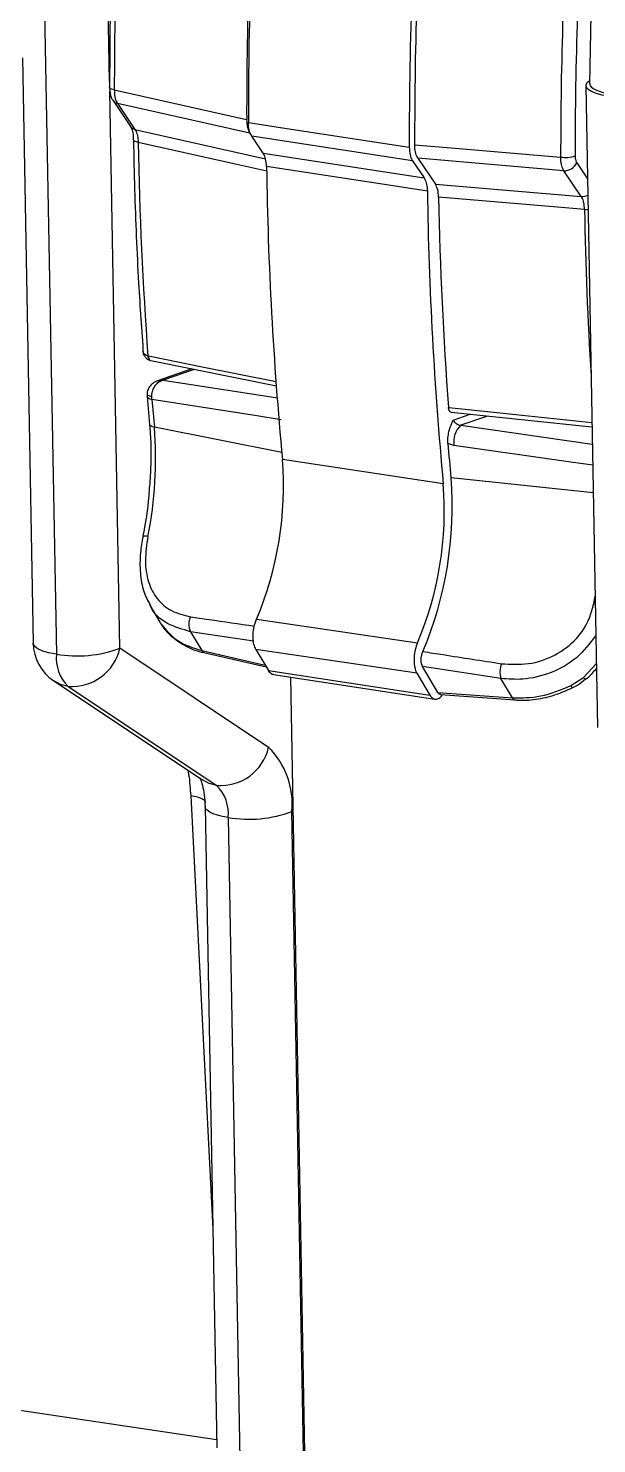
# Model space of a CAD drawing. Header units: millimetres. Extents: x 12 to 854, y 4 to 555.
# Drawn here: x 718.69 to 731.61, y 401.74 to 433.95 of the extents above; entities that cross this region are included whole.
import ezdxf

# ---------------------------------------------------------------- set-up
doc = ezdxf.new("R2010")
doc.units = ezdxf.units.MM

msp = doc.modelspace()

# ---------------------------------------------------------------- linework, layer by layer
at = {"color": 7, "linetype": 'Continuous', "lineweight": 25}
for p, q in [((731.611, 441.698), (731.449, 432.691)), ((719.058, 434.331), (719.325, 419.707)), ((718.553, 433.281), (718.796, 419.961)), ((731.361, 432.649), (731.627, 418.043)), ((720.614, 432.308), (721.008, 431.723)), ((723.725, 431.566), (720.716, 432.24)), ((720.716, 432.24), (721.11, 431.655)), ((721.011, 431.719), (721.008, 431.723)), ((721.076, 431.414), (721.076, 431.416)), ((723.725, 431.566), (723.756, 431.52)), ((727.422, 430.941), (723.765, 431.5)), ((724.028, 431.109), (723.765, 431.5)), ((724.028, 431.109), (727.685, 430.549)), ((727.422, 430.941), (727.685, 430.549)), ((730.864, 430.712), (727.545, 430.995)), ((727.545, 430.995), (727.941, 430.407)), ((731.258, 430.127), (730.864, 430.712)), ((727.941, 430.407), (731.258, 430.127)), ((721.407, 426.499), (721.412, 426.498)), ((721.475, 426.39), (724.328, 425.816)), ((722.406, 426.203), (721.625, 425.932)), ((721.385, 425.623), (721.387, 425.567)), ((721.386, 425.574), (721.444, 424.94)), ((721.495, 425.504), (721.492, 425.578)), ((728.299, 425.215), (731.502, 424.882)), ((724.451, 424.301), (721.553, 424.874)), ((728.364, 424.459), (728.226, 424.502)), ((728.121, 423.586), (724.464, 424.141)), ((731.53, 423.38), (728.297, 423.722)), ((721.452, 420.821), (721.679, 420.435)), ((721.683, 420.437), (721.702, 420.399)), ((722.377, 420.22), (722.632, 419.789)), ((724.15, 417.588), (720.77, 419.843)), ((727.522, 419.276), (723.862, 419.814)), ((723.862, 419.814), (724.145, 419.334)), ((722.68, 419.745), (724.096, 419.417)), ((724.145, 419.334), (727.817, 418.776)), ((724.258, 419.245), (727.93, 418.687)), ((724.644, 419.186), (724.966, 401.535)), ((727.522, 419.276), (727.817, 418.776)), ((727.996, 418.838), (727.65, 419.425)), ((729.431, 419.154), (727.65, 419.425)), ((729.692, 418.712), (729.431, 419.154)), ((731.02, 418.993), (731.311, 419.178)), ((719.266, 419.1), (722.646, 416.845)), ((719.589, 418.976), (722.969, 416.721)), ((727.996, 418.838), (729.692, 418.712)), ((728.058, 418.793), (729.757, 418.667)), ((722.704, 416.244), (722.97, 401.641)), ((723.233, 415.99), (723.499, 401.388)), ((724.945, 401.524), (724.679, 416.126))]:
    msp.add_line(p, q, dxfattribs=at)
at = {"color": 8, "linetype": 'Continuous', "lineweight": 25}
for p, q in [((720.535, 432.745), (720.504, 434.431)), ((720.77, 419.843), (720.539, 432.525)), ((721.11, 431.655), (724.079, 430.987)), ((731.155, 430.894), (731.4, 430.532)), ((722.458, 426.192), (721.755, 425.948)), ((721.755, 425.948), (724.35, 425.541)), ((728.345, 425.035), (728.733, 425.17)), ((729.124, 425.129), (728.519, 424.919)), ((728.519, 424.919), (731.51, 424.492)), ((731.541, 420.859), (731.573, 421.027)), ((731.541, 420.859), (731.576, 420.853)), ((723.807, 420.004), (722.377, 420.22)), ((722.632, 419.789), (724.074, 419.455)), ((731.311, 419.178), (731.601, 419.487)), ((722.379, 416.484), (722.879, 406.623)), ((703.488, 404.744), (722.967, 401.833))]:
    msp.add_line(p, q, dxfattribs=at)
at = {"color": 8, "linetype": 'Continuous', "lineweight": 25, "flags": 128}
for points in [[(720.642, 432.551), (720.606, 432.559), (720.577, 432.568), (720.554, 432.579), (720.54, 432.591), (720.534, 432.603), (720.534, 432.605)], [(721.184, 431.358), (721.149, 431.367), (721.119, 431.377), (721.097, 431.388), (721.082, 431.401), (721.076, 431.414), (721.076, 431.414)], [(724.107, 430.703), (723.363, 430.87), (721.184, 431.358)], [(731.412, 429.825), (731.377, 429.826), (731.332, 429.83)], [(721.412, 426.498), (721.494, 426.481), (722.605, 426.258), (724.32, 425.913)], [(721.412, 426.498), (721.416, 426.471), (721.422, 426.447), (721.431, 426.426), (721.443, 426.409), (721.457, 426.397), (721.472, 426.391), (721.475, 426.39)], [(721.385, 425.623), (721.385, 425.621), (721.391, 425.612), (721.405, 425.602), (721.427, 425.593), (721.457, 425.585), (721.492, 425.578)], [(721.495, 425.504), (721.459, 425.513), (721.43, 425.525), (721.407, 425.54), (721.393, 425.556), (721.386, 425.574), (721.386, 425.574)], [(728.239, 425.322), (728.545, 425.29), (729.769, 425.163), (731.501, 424.983)], [(731.518, 424.008), (731.02, 424.079), (728.364, 424.459)], [(719.325, 419.707), (719.156, 419.739), (719.014, 419.78), (718.905, 419.829), (718.832, 419.884), (718.798, 419.942), (718.796, 419.961)], [(719.589, 418.976), (719.415, 419.022), (719.266, 419.1)], [(722.969, 416.721), (722.795, 416.767), (722.646, 416.845)], [(723.233, 415.99), (723.103, 416.014), (722.987, 416.042), (722.889, 416.076), (722.81, 416.114), (722.752, 416.155), (722.716, 416.199), (722.704, 416.242)]]:
    msp.add_lwpolyline(points, dxfattribs=at)
at = {"color": 7, "linetype": 'Continuous', "lineweight": 25, "flags": 128}
for points in [[(720.642, 432.551), (721.283, 432.407), (723.651, 431.876)], [(723.69, 431.812), (724.568, 431.677), (727.347, 431.252)], [(727.471, 431.305), (728.389, 431.227), (730.79, 431.023)], [(727.76, 430.25), (726.882, 430.384), (724.103, 430.809)], [(731.332, 429.83), (730.626, 429.89), (728.015, 430.112)], [(721.458, 426.394), (721.458, 426.394), (721.474, 426.392)], [(724.436, 425.044), (723.883, 425.13), (721.495, 425.504)], [(723.875, 420.502), (724.753, 420.373), (727.535, 419.965)]]:
    msp.add_lwpolyline(points, dxfattribs=at)
at = {"color": 7, "linetype": 'Continuous', "lineweight": 25}
for centre, radius, start, end in [((814.583, 432.654), 93.941, 178.11727, 180.06292), ((818.191, 432.11), 94.54, 178.04524, 180.14176), ((818.542, 431.996), 94.852, 177.91845, 180.11122), ((822.233, 431.444), 94.886, 177.91436, 180.11574), ((822.011, 431.539), 94.541, 178.04519, 180.14182), ((824.762, 431.133), 93.972, 178.11356, 180.06698), ((824.609, 431.159), 93.49, 178.11356, 180.06698), ((805.192, 432.776), 84.02, 180.96685, 184.28466), ((808.018, 432.016), 83.924, 180.82364, 185.38389), ((730.896, 431.741), 0.726, 261.6234, 287.8478), ((730.874, 431.019), 0.308, 268.1656, 336.0796), ((811.701, 431.463), 83.95, 180.82819, 185.38388), ((812.466, 431.653), 84.465, 181.04564, 184.29889), ((798.744, 432.227), 77.541, 184.97429, 185.44182), ((712.501, 424.167), 9.08, 348.7008, 4.4664), ((728.9, 424.534), 0.542, 134.7738, 187.9456), ((806.139, 431.134), 78.195, 184.86585, 185.43964), ((716.673, 423.536), 7.815, 337.1597, 4.4419), ((719.846, 423.062), 8.477, 337.1385, 4.4635), ((720.366, 422.984), 7.779, 337.1634, 4.4405), ((722.705, 420.393), 0.371, 153.1527, 207.778), ((719.854, 419.98), 1.058, 181.044, 236.294), ((719.793, 422.481), 2.813, 260.4111, 290.3231), ((719.677, 420.095), 1.122, 265.5132, 347.0452), ((720.234, 419.622), 0.913, 174.6712, 225.0707), ((729.912, 419.304), 0.504, 158.0384, 197.3226), ((731.188, 419.063), 0.182, 202.6727, 222.5132), ((723.057, 417.84), 1.122, 265.5132, 347.0452), ((722.861, 416.296), 1.826, 354.6712, 45.0707), ((722.324, 416.075), 0.913, 354.6712, 45.0707), ((723.702, 418.764), 2.813, 260.4111, 290.3231)]:
    msp.add_arc(centre, radius, start, end, dxfattribs=at)
at = {"color": 8, "linetype": 'Continuous', "lineweight": 25}
for centre, radius, start, end in [((720.751, 432.403), 0.167, 214.8454, 257.7988), ((721.146, 431.818), 0.168, 216.3332, 257.7637), ((731.272, 430.415), 0.288, 267.3134, 297.7899), ((816.316, 431.287), 84.996, 180.98214, 183.531), ((721.508, 426.483), 0.102, 170.8827, 240.8142), ((721.337, 422.15), 0.247, 74.1691, 100.7098), ((722.701, 419.818), 0.0752, 202.9863, 254.2872), ((731.391, 419.231), 0.0958, 213.6948, 253.2335), ((729.767, 418.751), 0.085, 207.2531, 263.1887)]:
    msp.add_arc(centre, radius, start, end, dxfattribs=at)
at = {"color": 7, "linetype": 'Continuous', "lineweight": 25}
for centre, start_param in [((732.419, 432.651), 2.72754), ((732.508, 432.69), 3.136912)]:
    msp.add_ellipse(centre, major_axis=(1.058, 0), ratio=0.258898, start_param=start_param, end_param=4.188488, dxfattribs=at)
for points, knots in [([(720.584, 435.787), (720.573, 435.396), (720.541, 434.33), (720.537, 433.274), (720.534, 432.605)], [0, 0, 0, 0, 0.3665, 1, 1, 1, 1]), ([(720.535, 432.649), (720.535, 432.609), (720.535, 432.499), (720.56, 432.379), (720.61, 432.319), (720.618, 432.31)], [0, 0, 0, 0, 0.32776, 0.896564, 1, 1, 1, 1]), ([(720.642, 432.551), (720.644, 432.497), (720.649, 432.39), (720.683, 432.291), (720.71, 432.25), (720.716, 432.24)], [0, 0, 0, 0, 0.431925, 0.86383, 1, 1, 1, 1]), ([(721.01, 431.719), (721.012, 431.717), (721.018, 431.709), (721.05, 431.636), (721.072, 431.53), (721.073, 431.446), (721.073, 431.414)], [0, 0, 0, 0, 0.085845, 0.430796, 0.786643, 1, 1, 1, 1]), ([(723.651, 431.876), (723.655, 431.814), (723.662, 431.699), (723.699, 431.606), (723.722, 431.571), (723.725, 431.566)], [0, 0, 0, 0, 0.499429, 0.93198, 1, 1, 1, 1]), ([(723.765, 431.5), (723.746, 431.535), (723.71, 431.604), (723.692, 431.723), (723.691, 431.794), (723.69, 431.812)], [0, 0, 0, 0, 0.431521, 0.863042, 1, 1, 1, 1]), ([(721.076, 431.416), (721.084, 431.038), (721.108, 429.941), (721.177, 428.31), (721.263, 427.075), (721.301, 426.539)], [0, 0, 0, 0, 0.229309, 0.66504, 1, 1, 1, 1]), ([(721.11, 431.655), (721.128, 431.62), (721.163, 431.552), (721.181, 431.438), (721.184, 431.371), (721.184, 431.358)], [0, 0, 0, 0, 0.446345, 0.892523, 1, 1, 1, 1]), ([(724.103, 430.809), (724.098, 430.869), (724.09, 430.982), (724.053, 431.071), (724.031, 431.105), (724.028, 431.109)], [0, 0, 0, 0, 0.49957, 0.945882, 1, 1, 1, 1]), ([(727.347, 431.252), (727.351, 431.19), (727.358, 431.074), (727.396, 430.981), (727.418, 430.945), (727.422, 430.941)], [0, 0, 0, 0, 0.499437, 0.931509, 1, 1, 1, 1]), ([(727.545, 430.995), (727.527, 431.029), (727.49, 431.098), (727.472, 431.217), (727.471, 431.288), (727.471, 431.305)], [0, 0, 0, 0, 0.432022, 0.864055, 1, 1, 1, 1]), ([(730.864, 430.712), (730.846, 430.746), (730.811, 430.815), (730.793, 430.934), (730.79, 431.006), (730.79, 431.023)], [0, 0, 0, 0, 0.431871, 0.863724, 1, 1, 1, 1]), ([(731.118, 431.05), (731.12, 431.023), (731.122, 430.97), (731.139, 430.92), (731.152, 430.9), (731.155, 430.894)], [0, 0, 0, 0, 0.430608, 0.861227, 1, 1, 1, 1]), ([(727.685, 430.549), (727.704, 430.514), (727.74, 430.445), (727.757, 430.33), (727.759, 430.263), (727.76, 430.25)], [0, 0, 0, 0, 0.446026, 0.892052, 1, 1, 1, 1]), ([(728.015, 430.112), (728.011, 430.171), (728.002, 430.291), (727.961, 430.368), (727.941, 430.407)], [0, 0, 0, 0, 0.49999, 1, 1, 1, 1]), ([(731.332, 429.83), (731.329, 429.883), (731.323, 429.988), (731.288, 430.081), (731.263, 430.119), (731.258, 430.127)], [0, 0, 0, 0, 0.446614, 0.893078, 1, 1, 1, 1]), ([(721.3, 426.6), (721.3, 426.585), (721.301, 426.543), (721.333, 426.48), (721.387, 426.421), (721.435, 426.404), (721.458, 426.395)], [0, 0, 0, 0, 0.164621, 0.455606, 0.739132, 1, 1, 1, 1]), ([(721.63, 425.933), (721.63, 425.933), (721.587, 425.926), (721.514, 425.878), (721.432, 425.79), (721.389, 425.699), (721.39, 425.642), (721.39, 425.623)], [0, 0, 0, 0, 0.002018, 0.31266, 0.592627, 0.86575, 1, 1, 1, 1]), ([(721.492, 425.578), (721.496, 425.615), (721.503, 425.689), (721.549, 425.793), (721.614, 425.879), (721.686, 425.929), (721.734, 425.945), (721.754, 425.948), (721.755, 425.948)], [0, 0, 0, 0, 0.210458, 0.420831, 0.633625, 0.851519, 0.995893, 1, 1, 1, 1]), ([(728.299, 425.216), (728.298, 425.216), (728.287, 425.214), (728.269, 425.229), (728.249, 425.261), (728.241, 425.296), (728.239, 425.318), (728.239, 425.322)], [0, 0, 0, 0, 0.0509524, 0.3453256, 0.6390452, 0.9317868, 1, 1, 1, 1]), ([(721.442, 424.96), (721.451, 424.847), (721.475, 424.52), (721.48, 424.026), (721.449, 423.641), (721.437, 423.486)], [0, 0, 0, 0, 0.238808, 0.694474, 1, 1, 1, 1]), ([(728.226, 424.502), (728.225, 424.546), (728.223, 424.635), (728.253, 424.801), (728.299, 424.932), (728.335, 425.013), (728.345, 425.034), (728.345, 425.035)], [0, 0, 0, 0, 0.241873, 0.482805, 0.860748, 0.996299, 1, 1, 1, 1]), ([(728.345, 425.035), (728.353, 425.021), (728.37, 424.991), (728.414, 424.955), (728.466, 424.928), (728.502, 424.922), (728.519, 424.919)], [0, 0, 0, 0, 0.267399, 0.551853, 0.787067, 1, 1, 1, 1]), ([(721.437, 423.486), (721.432, 423.41), (721.414, 423.115), (721.358, 422.747), (721.304, 422.461), (721.291, 422.392)], [0, 0, 0, 0, 0.20928, 0.809682, 1, 1, 1, 1]), ([(721.295, 422.392), (721.272, 422.267), (721.221, 421.983), (721.222, 421.554), (721.289, 421.144), (721.405, 420.925), (721.458, 420.824)], [0, 0, 0, 0, 0.218079, 0.495561, 0.767986, 1, 1, 1, 1]), ([(721.404, 422.388), (721.378, 422.204), (721.324, 421.837), (721.398, 421.34), (721.603, 420.948), (721.927, 420.67), (722.225, 420.597), (722.374, 420.561)], [0, 0, 0, 0, 0.199551, 0.399542, 0.592465, 0.795635, 1, 1, 1, 1]), ([(729.445, 419.492), (729.647, 419.479), (730.053, 419.453), (730.668, 419.655), (731.159, 420.026), (731.439, 420.46), (731.513, 420.749), (731.541, 420.859)], [0, 0, 0, 0, 0.230377, 0.461172, 0.679992, 0.878579, 1, 1, 1, 1]), ([(723.862, 419.814), (723.845, 419.851), (723.811, 419.925), (723.792, 420.082), (723.802, 420.252), (723.833, 420.398), (723.864, 420.475), (723.875, 420.502)], [0, 0, 0, 0, 0.21891, 0.43782, 0.656728, 0.875635, 1, 1, 1, 1]), ([(721.702, 420.399), (721.816, 420.259), (722.043, 419.978), (722.436, 419.852), (722.632, 419.789)], [0, 0, 0, 0, 0.500765, 1, 1, 1, 1]), ([(721.706, 420.396), (721.713, 420.385), (721.777, 420.269), (721.962, 420.08), (722.287, 419.875), (722.537, 419.764), (722.679, 419.747), (722.681, 419.746)], [0, 0, 0, 0, 0.033407, 0.349967, 0.67163, 0.996805, 1, 1, 1, 1]), ([(727.535, 419.965), (727.516, 419.915), (727.479, 419.814), (727.454, 419.64), (727.457, 419.475), (727.484, 419.351), (727.512, 419.296), (727.522, 419.276)], [0, 0, 0, 0, 0.218922, 0.437845, 0.656768, 0.875694, 1, 1, 1, 1]), ([(727.65, 419.425), (727.642, 419.444), (727.625, 419.481), (727.615, 419.56), (727.62, 419.645), (727.636, 419.717), (727.651, 419.755), (727.657, 419.769)], [0, 0, 0, 0, 0.219721, 0.439473, 0.658473, 0.876735, 1, 1, 1, 1]), ([(727.657, 419.769), (727.81, 419.745), (728.406, 419.653), (729.002, 419.561), (729.445, 419.492)], [0, 0, 0, 0, 0.257776, 1, 1, 1, 1]), ([(724.258, 419.247), (724.256, 419.247), (724.226, 419.242), (724.186, 419.276), (724.155, 419.32), (724.145, 419.334)], [0, 0, 0, 0, 0.048093, 0.676979, 1, 1, 1, 1]), ([(731.362, 419.14), (731.374, 419.15), (731.464, 419.22), (731.539, 419.308), (731.603, 419.383)], [0, 0, 0, 0, 0.142118, 1, 1, 1, 1]), ([(728.058, 418.795), (728.055, 418.795), (728.038, 418.792), (728.017, 418.809), (728.002, 418.831), (727.996, 418.838)], [0, 0, 0, 0, 0.113375, 0.699652, 1, 1, 1, 1]), ([(729.692, 418.712), (729.907, 418.713), (730.344, 418.714), (730.792, 418.899), (731.02, 418.993)], [0, 0, 0, 0, 0.492822, 1, 1, 1, 1]), ([(729.757, 418.669), (729.771, 418.667), (729.922, 418.649), (730.231, 418.675), (730.659, 418.766), (730.928, 418.887), (731.052, 418.943)], [0, 0, 0, 0, 0.0338929, 0.3683652, 0.707135, 1, 1, 1, 1]), ([(731.052, 418.942), (731.092, 418.961), (731.204, 419.013), (731.297, 419.094), (731.357, 419.146)], [0, 0, 0, 0, 0.358019, 1, 1, 1, 1]), ([(727.817, 418.776), (727.838, 418.748), (727.881, 418.692), (727.964, 418.679), (728.043, 418.709), (728.087, 418.766), (728.106, 418.789)], [0, 0, 0, 0, 0.270703, 0.541407, 0.812109, 1, 1, 1, 1]), ([(722.582, 416.899), (722.58, 416.901), (722.571, 416.912), (722.612, 416.844), (722.659, 416.684), (722.695, 416.47), (722.701, 416.309), (722.704, 416.244)], [0, 0, 0, 0, 0.078648, 0.3142219, 0.5592893, 0.8215925, 1, 1, 1, 1])]:
    msp.add_open_spline(points, degree=3, knots=knots, dxfattribs=at)
at = {"color": 8, "linetype": 'Continuous', "lineweight": 25}
for points, knots in [([(721.407, 426.499), (721.386, 426.506), (721.343, 426.519), (721.305, 426.556), (721.3, 426.586), (721.297, 426.601)], [0, 0, 0, 0, 0.34577, 0.69127, 1, 1, 1, 1]), ([(721.631, 425.929), (721.647, 425.935), (721.685, 425.951), (721.729, 425.95), (721.754, 425.948), (721.755, 425.948)], [0, 0, 0, 0, 0.41034, 0.983691, 1, 1, 1, 1]), ([(721.553, 424.874), (721.531, 424.88), (721.488, 424.891), (721.451, 424.917), (721.448, 424.936), (721.446, 424.945)], [0, 0, 0, 0, 0.363202, 0.726403, 1, 1, 1, 1]), ([(722.377, 420.22), (722.196, 420.273), (721.835, 420.378), (721.534, 420.618), (721.464, 420.812), (721.459, 420.825)], [0, 0, 0, 0, 0.482022, 0.964317, 1, 1, 1, 1]), ([(722.374, 420.561), (722.512, 420.54), (722.997, 420.468), (723.481, 420.397), (723.827, 420.346)], [0, 0, 0, 0, 0.284963, 1, 1, 1, 1]), ([(731.589, 420.133), (731.452, 419.953), (731.18, 419.595), (730.577, 419.263), (729.97, 419.113), (729.595, 419.141), (729.431, 419.154)], [0, 0, 0, 0, 0.26402, 0.526182, 0.792451, 1, 1, 1, 1]), ([(722.317, 417.065), (722.322, 417.032), (722.353, 416.838), (722.367, 416.644), (722.379, 416.484)], [0, 0, 0, 0, 0.170885, 1, 1, 1, 1]), ([(722.715, 416.331), (722.716, 416.336), (722.718, 416.362), (722.66, 416.405), (722.547, 416.453), (722.434, 416.474), (722.379, 416.484)], [0, 0, 0, 0, 0.082083, 0.392622, 0.703161, 1, 1, 1, 1])]:
    msp.add_open_spline(points, degree=3, knots=knots, dxfattribs=at)

doc.saveas('drawing.dxf')
